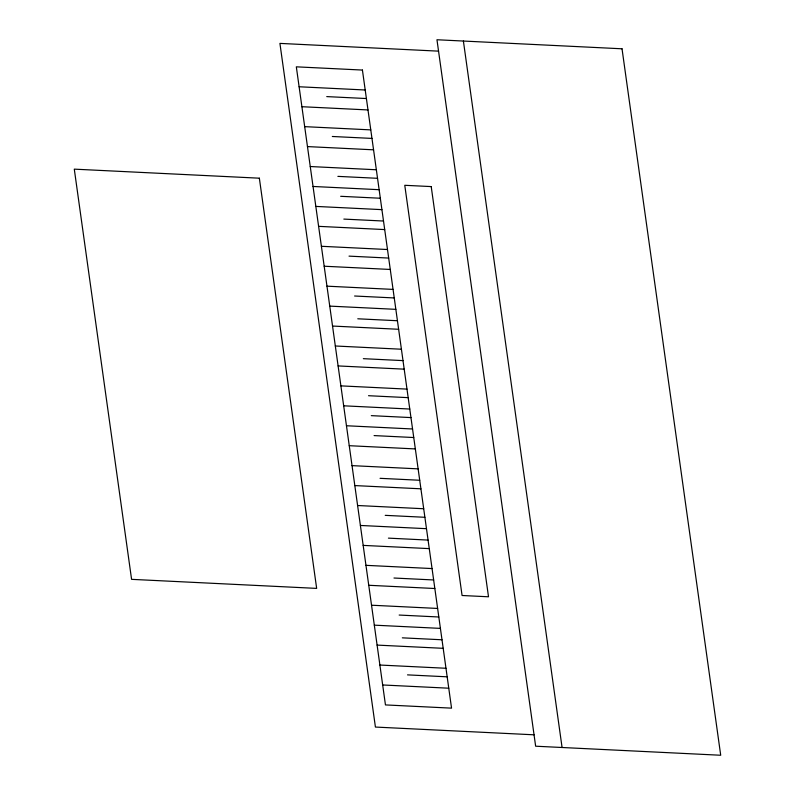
<?xml version="1.0" encoding="UTF-8"?>
<svg xmlns="http://www.w3.org/2000/svg" width="795" height="795" viewBox="0 0 795 795"><rect width="100%" height="100%" fill="white"/><g stroke="black" fill="none" stroke-linecap="round" stroke-linejoin="round"><path stroke-width="1.19" d="M438.552 51.148L279.92 43.397L375.419 727.057L534.051 734.809M299.109 86.764L365.203 89.994M326.745 96.602L366.396 98.54M301.891 106.709L367.986 109.939M304.674 126.644L370.778 129.883M332.31 136.482L371.971 138.419M307.466 146.588L373.561 149.818M310.249 166.533L376.343 169.762M337.885 176.371L377.536 178.309M313.031 186.467L379.135 189.697M340.667 196.305L380.328 198.243M315.824 206.412L381.918 209.642M343.847 219.092L383.508 221.03M318.606 226.346L384.701 229.576M321.389 246.291L387.483 249.521M349.025 256.129L388.685 258.067M324.171 266.226L390.275 269.455M326.964 286.17L393.058 289.4M354.59 296.008L394.25 297.946M329.746 306.115L395.84 309.344M357.78 318.795L397.43 320.733M332.529 326.049L398.633 329.279M335.321 345.994L401.415 349.224M363.345 358.674L403.005 360.612M338.104 365.929L404.198 369.158M340.886 385.873L406.98 389.103M368.522 395.711L408.173 397.649M343.669 405.808L409.773 409.037M371.305 415.646L410.965 417.584M346.461 425.752L412.555 428.982M374.087 435.59L413.748 437.528M349.243 445.697L415.338 448.927M352.026 465.632L418.12 468.861M380.06 478.322L419.72 480.26M354.809 485.576L420.913 488.806M357.601 505.511L423.695 508.74M385.227 515.349L424.888 517.287M360.383 525.455L426.478 528.685M388.417 538.135L428.068 540.083M363.166 545.39L429.27 548.62M365.958 565.334L432.053 568.564M393.982 578.025L433.643 579.962M368.741 585.279L434.835 588.509M371.523 605.214L437.618 608.443M399.16 615.052L438.82 616.99M374.306 625.158L440.41 628.388M402.34 637.838L442 639.776M377.098 645.093L443.193 648.322M379.881 665.037L445.975 668.267M407.517 674.875L447.168 676.813M382.663 684.972L448.768 688.202M463.396 41.042L562.075 747.499M622.028 48.793L436.962 39.75L535.641 746.207L720.707 755.25L622.028 48.793M362.421 70.059L296.326 66.83L385.456 704.917L451.55 708.146L362.421 70.059M259.359 178.189L74.293 169.146L131.582 579.346L316.658 588.389L259.359 178.189M431.218 186.587L404.774 185.295L462.074 595.495L488.508 596.787L431.218 186.587"/></g></svg>
